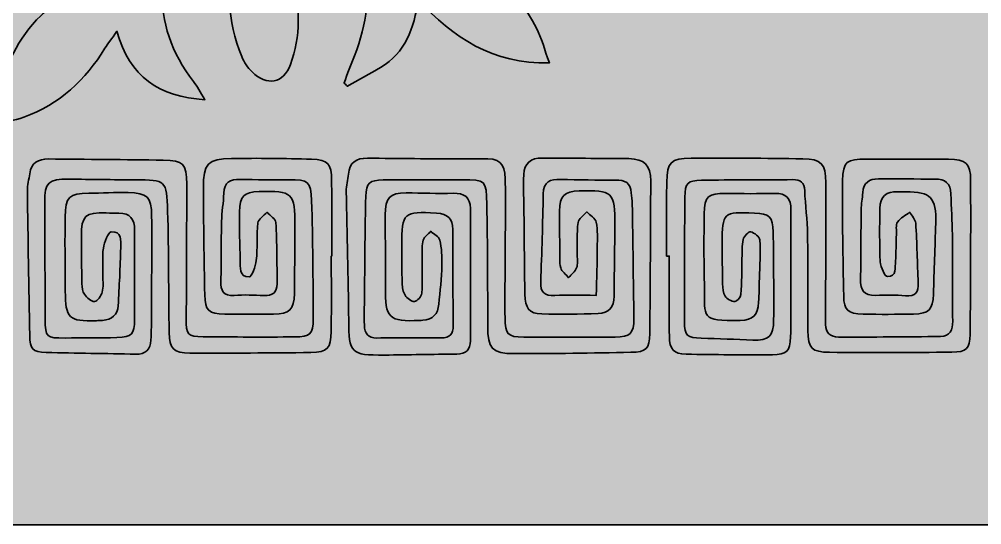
# Model space of a CAD drawing. Header units: inches. Extents: x 0.68 to 7.68, y -8.79 to -1.79.
# Drawn here: x 2.084 to 4.597, y -8.789 to -7.47 of the extents above; entities that cross this region are included whole.
import ezdxf

# ---------------------------------------------------------------- set-up
doc = ezdxf.new("R2010")
doc.units = ezdxf.units.IN
doc.header["$MEASUREMENT"] = 0
doc.layers.add('Layer 1', color=7, linetype='Continuous')

# ---------------------------------------------------------------- blocks, each defined once
blk = doc.blocks.new('block 2')
at = {"layer": 'Layer 1', "color": 250, "lineweight": 35, "true_color": 0x231f20}
for points, knots in [([(2.3078, -7.5452), (2.3152, -7.5332), (2.3241, -7.5221), (2.3391, -7.5011), (2.3725, -7.6207), (2.4484, -7.672), (2.5687, -7.6796), (2.5557, -7.6587), (2.5485, -7.6447), (2.539, -7.6324), (2.4231, -7.4835), (2.43, -7.3011), (2.5569, -7.1619), (2.5811, -7.1354), (2.6113, -7.1302), (2.6415, -7.1473), (2.6704, -7.1637), (2.683, -7.1946), (2.673, -7.228), (2.6676, -7.2464), (2.6603, -7.2641), (2.6539, -7.2822), (2.6196, -7.3786), (2.6279, -7.4735), (2.6647, -7.5669), (2.6706, -7.5817), (2.6805, -7.5961), (2.6918, -7.6073), (2.7299, -7.645), (2.7742, -7.6376), (2.7919, -7.5874), (2.8044, -7.552), (2.8125, -7.513), (2.8124, -7.4756), (2.8121, -7.3822), (2.7899, -7.2944), (2.7303, -7.2188), (2.7088, -7.1915), (2.7105, -7.1703), (2.7348, -7.1459), (2.7507, -7.1299), (2.7713, -7.1185), (2.7926, -7.103), (2.7827, -7.0952), (2.7738, -7.0875), (2.7643, -7.0807), (2.7275, -7.0546), (2.6896, -7.0299), (2.6538, -7.0025), (2.4858, -6.8742), (2.3484, -6.7183), (2.2303, -6.5432), (2.1551, -6.4316), (2.0442, -6.3728), (1.9089, -6.3636), (1.8812, -6.3617), (1.8734, -6.3706), (1.8806, -6.3978), (1.8869, -6.4214), (1.8962, -6.4444), (1.9064, -6.4666), (1.9389, -6.5377), (1.9958, -6.5865), (2.058, -6.6302), (2.0694, -6.6382), (2.08, -6.6473), (2.0993, -6.6623), (1.9852, -6.6945), (1.9282, -6.7632), (1.9165, -6.8767), (1.9304, -6.8738), (1.9351, -6.874), (1.9381, -6.8719), (2.0135, -6.8192), (2.1002, -6.8038), (2.1891, -6.7909), (2.2999, -6.7748), (2.3898, -6.8204), (2.4767, -6.877), (2.5106, -6.8991), (2.5077, -6.9344), (2.4754, -6.9583), (2.4474, -6.979), (2.4168, -6.9835), (2.3869, -6.9658), (2.3281, -6.9309), (2.2639, -6.9288), (2.1997, -6.9358), (2.1388, -6.9424), (2.077, -6.9506), (2.0271, -6.9934), (1.991, -7.0244), (1.9904, -7.0613), (2.0286, -7.0891), (2.0416, -7.0985), (2.0572, -7.1064), (2.0727, -7.1098), (2.1549, -7.1276), (2.2368, -7.1229), (2.3145, -7.0916), (2.3532, -7.0761), (2.3873, -7.0492), (2.4236, -7.0277), (2.446, -7.0144), (2.4814, -7.0203), (2.5022, -7.0415), (2.5178, -7.0574), (2.5269, -7.0771), (2.5114, -7.0966), (2.4653, -7.1548), (2.4163, -7.2118), (2.3448, -7.2388), (2.2301, -7.2821), (2.1133, -7.2899), (1.9962, -7.2451), (1.9841, -7.2405), (1.9715, -7.2371), (1.955, -7.2318), (1.9696, -7.2793), (1.9894, -7.3167), (2.0205, -7.3493), (2.0647, -7.3956), (2.1209, -7.4039), (2.1836, -7.4057), (2.1703, -7.4278), (2.156, -7.4449), (2.1401, -7.4605), (2.0802, -7.5191), (2.046, -7.5917), (2.0315, -7.6726), (2.0206, -7.7328), (2.0392, -7.7458), (2.0962, -7.7251), (2.189, -7.6914), (2.2566, -7.628), (2.3078, -7.5452)], [0, 0, 0, 0, 1, 1, 1, 2, 2, 2, 3, 3, 3, 4, 4, 4, 5, 5, 5, 6, 6, 6, 7, 7, 7, 8, 8, 8, 9, 9, 9, 10, 10, 10, 11, 11, 11, 12, 12, 12, 13, 13, 13, 14, 14, 14, 15, 15, 15, 16, 16, 16, 17, 17, 17, 18, 18, 18, 19, 19, 19, 20, 20, 20, 21, 21, 21, 22, 22, 22, 23, 23, 23, 24, 24, 24, 25, 25, 25, 26, 26, 26, 27, 27, 27, 28, 28, 28, 29, 29, 29, 30, 30, 30, 31, 31, 31, 32, 32, 32, 33, 33, 33, 34, 34, 34, 35, 35, 35, 36, 36, 36, 37, 37, 37, 38, 38, 38, 39, 39, 39, 40, 40, 40, 41, 41, 41, 42, 42, 42, 43, 43, 43, 44, 44, 44, 45, 45, 45, 45]), ([(2.9319, -7.6356), (2.9348, -7.6386), (2.9377, -7.6415), (2.9406, -7.6445), (2.9695, -7.6281), (2.9988, -7.6124), (3.0273, -7.5953), (3.0912, -7.5569), (3.1147, -7.4947), (3.1255, -7.4193), (3.2171, -7.5174), (3.3189, -7.5871), (3.4678, -7.5835), (3.4549, -7.5481), (3.4479, -7.5187), (3.4342, -7.4929), (3.3804, -7.3916), (3.3052, -7.3156), (3.191, -7.2808), (3.1206, -7.2594), (3.0529, -7.2287), (2.9849, -7.1999), (2.942, -7.1818), (2.9009, -7.1595), (2.8589, -7.1391), (2.8701, -7.1567), (2.8842, -7.1694), (2.8985, -7.1817), (2.939, -7.2167), (2.9643, -7.2595), (2.9785, -7.3121), (3.002, -7.3995), (2.9925, -7.4826), (2.9589, -7.5648), (2.9493, -7.5881), (2.9409, -7.612), (2.9319, -7.6356)], [0, 0, 0, 0, 1, 1, 1, 2, 2, 2, 3, 3, 3, 4, 4, 4, 5, 5, 5, 6, 6, 6, 7, 7, 7, 8, 8, 8, 9, 9, 9, 10, 10, 10, 11, 11, 11, 12, 12, 12, 12]), ([(2.8472, -7.8349), (2.7776, -7.8328), (2.7078, -7.8319), (2.6381, -7.8332), (2.5758, -7.8344), (2.5646, -7.8464), (2.5647, -7.9097), (2.5648, -8.0027), (2.5665, -8.0958), (2.5683, -8.1889), (2.5691, -8.2299), (2.5781, -8.2384), (2.6204, -8.2392), (2.6628, -8.24), (2.7052, -8.2392), (2.7477, -8.2389), (2.7902, -8.2385), (2.8014, -8.2281), (2.8021, -8.1855), (2.8031, -8.1266), (2.8032, -8.0677), (2.8034, -8.0089), (2.8038, -7.9226), (2.7974, -7.9165), (2.71, -7.9193), (2.6705, -7.9206), (2.6596, -7.9312), (2.6593, -7.9718), (2.659, -8.0141), (2.6589, -8.0566), (2.6609, -8.0989), (2.6618, -8.1163), (2.6567, -8.1426), (2.6843, -8.142), (2.691, -8.1419), (2.7011, -8.1148), (2.7028, -8.0993), (2.7062, -8.0668), (2.7033, -8.0335), (2.707, -8.001), (2.7082, -7.991), (2.7225, -7.9824), (2.7308, -7.9732), (2.7388, -7.9822), (2.7533, -7.9908), (2.7538, -8.0002), (2.7568, -8.0534), (2.7568, -8.1068), (2.7571, -8.1601), (2.7572, -8.1823), (2.7451, -8.1915), (2.7229, -8.1905), (2.697, -8.1894), (2.6708, -8.1883), (2.645, -8.1902), (2.6159, -8.1924), (2.6099, -8.1774), (2.6104, -8.1531), (2.6114, -8.1011), (2.6109, -8.0491), (2.6121, -7.9971), (2.6127, -7.9726), (2.6171, -7.9482), (2.6179, -7.9237), (2.6187, -7.8947), (2.6345, -7.8867), (2.6605, -7.8874), (2.7028, -7.8885), (2.7452, -7.8889), (2.7876, -7.8884), (2.8379, -7.8879), (2.8458, -7.8924), (2.8473, -7.943), (2.8502, -8.0455), (2.8512, -8.1481), (2.8514, -8.2507), (2.8514, -8.2919), (2.8442, -8.2981), (2.8027, -8.2985), (2.7233, -8.2992), (2.6439, -8.299), (2.5645, -8.298), (2.5223, -8.2976), (2.5198, -8.2938), (2.52, -8.2492), (2.5204, -8.1329), (2.5212, -8.0165), (2.5211, -7.9001), (2.5211, -7.8458), (2.5131, -7.8379), (2.4597, -7.8372), (2.3599, -7.8359), (2.26, -7.8354), (2.1602, -7.8342), (2.1332, -7.8339), (2.1153, -7.8442), (2.1113, -7.8727), (2.1092, -7.8875), (2.105, -7.9024), (2.1052, -7.9172), (2.1068, -8.043), (2.1091, -8.1687), (2.1113, -8.2944), (2.112, -8.3309), (2.1177, -8.3381), (2.1542, -8.3392), (2.2321, -8.3413), (2.3101, -8.3416), (2.388, -8.3436), (2.4143, -8.3443), (2.4261, -8.331), (2.4277, -8.3072), (2.4292, -8.284), (2.4289, -8.2607), (2.429, -8.2375), (2.4294, -8.1526), (2.4305, -8.0677), (2.4296, -7.9829), (2.4291, -7.9332), (2.4182, -7.9233), (2.3682, -7.9221), (2.334, -7.9213), (2.2997, -7.9232), (2.2655, -7.9236), (2.2139, -7.9242), (2.2045, -7.9326), (2.2038, -7.9858), (2.2029, -8.0502), (2.2036, -8.1145), (2.2041, -8.1789), (2.2045, -8.2502), (2.2134, -8.2584), (2.2853, -8.2562), (2.2908, -8.256), (2.2963, -8.2558), (2.3017, -8.2554), (2.3256, -8.2537), (2.3406, -8.2412), (2.3421, -8.2171), (2.3452, -8.1668), (2.3474, -8.1163), (2.3489, -8.0659), (2.3494, -8.0472), (2.3518, -8.0219), (2.324, -8.0248), (2.3155, -8.0257), (2.3059, -8.0514), (2.3036, -8.0668), (2.3001, -8.0909), (2.3026, -8.1159), (2.3023, -8.1406), (2.3022, -8.1542), (2.3042, -8.1686), (2.3005, -8.1814), (2.2977, -8.1913), (2.2881, -8.2058), (2.2807, -8.2063), (2.272, -8.2069), (2.2604, -8.1961), (2.2539, -8.1874), (2.2487, -8.1805), (2.2479, -8.1693), (2.2477, -8.1599), (2.2467, -8.1189), (2.2463, -8.0779), (2.2462, -8.0369), (2.2462, -7.9822), (2.2558, -7.9733), (2.3112, -7.975), (2.3221, -7.9754), (2.3331, -7.976), (2.344, -7.976), (2.3734, -7.9759), (2.3852, -7.9907), (2.385, -8.0196), (2.3843, -8.0977), (2.3853, -8.1757), (2.3849, -8.2537), (2.3847, -8.2919), (2.3786, -8.2985), (2.3389, -8.3), (2.2938, -8.3018), (2.2486, -8.301), (2.2035, -8.3014), (2.1546, -8.3019), (2.152, -8.2996), (2.1517, -8.2516), (2.1512, -8.1502), (2.1508, -8.0489), (2.1506, -7.9476), (2.1505, -7.8953), (2.1597, -7.8866), (2.2137, -7.887), (2.2712, -7.8875), (2.3287, -7.8885), (2.3862, -7.8888), (2.4669, -7.8893), (2.4689, -7.8891), (2.4714, -7.9709), (2.4745, -8.0763), (2.4735, -8.1817), (2.4753, -8.2871), (2.476, -8.3298), (2.4873, -8.3409), (2.5295, -8.341), (2.6348, -8.341), (2.7401, -8.3406), (2.8454, -8.3392), (2.8885, -8.3387), (2.8979, -8.3285), (2.8984, -8.2847), (2.8991, -8.219), (2.8986, -8.1533), (2.8986, -8.0876), (2.8989, -8.0876), (2.8993, -8.0876), (2.8996, -8.0876), (2.8996, -8.0219), (2.9, -7.9561), (2.8994, -7.8904), (2.8991, -7.8466), (2.8905, -7.8362), (2.8472, -7.8349)], [0, 0, 0, 0, 1, 1, 1, 2, 2, 2, 3, 3, 3, 4, 4, 4, 5, 5, 5, 6, 6, 6, 7, 7, 7, 8, 8, 8, 9, 9, 9, 10, 10, 10, 11, 11, 11, 12, 12, 12, 13, 13, 13, 14, 14, 14, 15, 15, 15, 16, 16, 16, 17, 17, 17, 18, 18, 18, 19, 19, 19, 20, 20, 20, 21, 21, 21, 22, 22, 22, 23, 23, 23, 24, 24, 24, 25, 25, 25, 26, 26, 26, 27, 27, 27, 28, 28, 28, 29, 29, 29, 30, 30, 30, 31, 31, 31, 32, 32, 32, 33, 33, 33, 34, 34, 34, 35, 35, 35, 36, 36, 36, 37, 37, 37, 38, 38, 38, 39, 39, 39, 40, 40, 40, 41, 41, 41, 42, 42, 42, 43, 43, 43, 44, 44, 44, 45, 45, 45, 46, 46, 46, 47, 47, 47, 48, 48, 48, 49, 49, 49, 50, 50, 50, 51, 51, 51, 52, 52, 52, 53, 53, 53, 54, 54, 54, 55, 55, 55, 56, 56, 56, 57, 57, 57, 58, 58, 58, 59, 59, 59, 60, 60, 60, 61, 61, 61, 62, 62, 62, 63, 63, 63, 64, 64, 64, 65, 65, 65, 66, 66, 66, 67, 67, 67, 68, 68, 68, 69, 69, 69, 70, 70, 70, 71, 71, 71, 72, 72, 72, 73, 73, 73, 74, 74, 74, 74]), ([(3.6751, -7.8334), (3.5998, -7.8321), (3.5245, -7.833), (3.4493, -7.8319), (3.4188, -7.8315), (3.4022, -7.8455), (3.4011, -7.8751), (3.3999, -7.9092), (3.4012, -7.9433), (3.4016, -7.9774), (3.4023, -8.0473), (3.4026, -8.1171), (3.4041, -8.1869), (3.4049, -8.2247), (3.4145, -8.2375), (3.4479, -8.2387), (3.4971, -8.2404), (3.5464, -8.239), (3.5956, -8.2373), (3.6229, -8.2363), (3.6373, -8.2218), (3.6372, -8.1924), (3.6369, -8.1309), (3.6385, -8.0693), (3.6388, -8.0078), (3.6393, -7.9203), (3.6334, -7.9148), (3.5457, -7.9177), (3.5069, -7.9189), (3.4952, -7.9301), (3.4943, -7.9704), (3.4936, -8.0046), (3.4948, -8.0388), (3.4953, -8.073), (3.4955, -8.0881), (3.4935, -8.1038), (3.4974, -8.1179), (3.5001, -8.1278), (3.511, -8.1354), (3.5182, -8.1441), (3.5254, -8.1356), (3.5351, -8.1282), (3.5389, -8.1185), (3.5427, -8.1088), (3.5406, -8.0969), (3.5408, -8.0859), (3.5412, -8.0572), (3.5394, -8.0282), (3.5428, -7.9998), (3.5439, -7.99), (3.5575, -7.9816), (3.5655, -7.9725), (3.5741, -7.9814), (3.5881, -7.989), (3.5902, -7.9992), (3.5945, -8.0203), (3.5931, -8.0428), (3.5929, -8.0646), (3.5926, -8.1052), (3.5914, -8.1457), (3.5904, -8.1901), (3.5475, -8.1901), (3.5147, -8.1889), (3.482, -8.1905), (3.4556, -8.1918), (3.4443, -8.182), (3.4453, -8.1552), (3.4481, -8.0787), (3.4506, -8.0022), (3.4518, -7.9256), (3.4523, -7.8934), (3.4703, -7.8869), (3.4971, -7.8875), (3.545, -7.8887), (3.5928, -7.89), (3.6406, -7.8893), (3.6653, -7.889), (3.6802, -7.8963), (3.6815, -7.9227), (3.682, -7.9322), (3.6841, -7.9417), (3.6842, -7.9512), (3.6858, -8.0511), (3.6874, -8.151), (3.6884, -8.2508), (3.6888, -8.2892), (3.6793, -8.2988), (3.6396, -8.2991), (3.5602, -8.2997), (3.4808, -8.2997), (3.4013, -8.299), (3.3582, -8.2985), (3.3526, -8.2926), (3.3521, -8.2477), (3.3514, -8.1903), (3.3525, -8.1327), (3.3526, -8.0752), (3.3528, -8.0123), (3.3543, -7.9493), (3.3524, -7.8864), (3.3511, -7.8431), (3.3363, -7.8322), (3.2925, -7.8335), (3.2748, -7.834), (3.257, -7.8342), (3.2392, -7.8341), (3.1571, -7.8336), (3.075, -7.8333), (2.993, -7.8322), (2.9635, -7.8318), (2.946, -7.8433), (2.9431, -7.8739), (2.9416, -7.8888), (2.9375, -7.9038), (2.9377, -7.9186), (2.9395, -8.0307), (2.9429, -8.1429), (2.944, -8.255), (2.9449, -8.3411), (2.9489, -8.3465), (3.0375, -8.3459), (3.1003, -8.3455), (3.1632, -8.3437), (3.226, -8.3435), (3.2505, -8.3434), (3.2616, -8.3315), (3.2616, -8.3085), (3.2619, -8.1935), (3.2621, -8.0785), (3.2617, -7.9635), (3.2617, -7.9344), (3.2461, -7.9231), (3.2169, -7.9239), (3.1759, -7.9252), (3.1349, -7.9227), (3.0939, -7.9229), (3.0502, -7.9231), (3.0391, -7.9353), (3.0392, -7.9802), (3.0394, -8.0432), (3.0408, -8.1062), (3.0398, -8.1691), (3.0385, -8.2485), (3.0495, -8.2601), (3.1292, -8.2555), (3.1319, -8.2554), (3.1346, -8.2552), (3.1374, -8.2551), (3.1637, -8.2535), (3.177, -8.2384), (3.1794, -8.2133), (3.1826, -8.1793), (3.1863, -8.1453), (3.1874, -8.1112), (3.1881, -8.0894), (3.1867, -8.067), (3.1818, -8.0459), (3.1797, -8.0369), (3.1664, -8.0306), (3.1582, -8.023), (3.1514, -8.0305), (3.1411, -8.037), (3.1385, -8.0458), (3.1347, -8.0585), (3.1362, -8.0728), (3.1361, -8.0864), (3.1358, -8.1192), (3.1371, -8.1521), (3.1348, -8.1848), (3.1342, -8.1928), (3.123, -8.2054), (3.1157, -8.2061), (3.1079, -8.2069), (3.0964, -8.1977), (3.0913, -8.1898), (3.0858, -8.1813), (3.0839, -8.1692), (3.0836, -8.1586), (3.0824, -8.1258), (3.0823, -8.093), (3.0825, -8.0602), (3.0831, -7.9732), (3.0871, -7.9704), (3.1732, -7.9757), (3.2021, -7.9775), (3.2159, -7.9893), (3.2159, -8.0183), (3.2159, -8.1018), (3.216, -8.1853), (3.2168, -8.2689), (3.217, -8.2912), (3.2084, -8.3015), (3.1855, -8.3012), (3.1295, -8.3007), (3.0736, -8.3006), (3.0176, -8.3014), (2.9942, -8.3017), (2.9854, -8.289), (2.985, -8.2686), (2.9844, -8.2385), (2.985, -8.2085), (2.9853, -8.1784), (2.9862, -8.0963), (2.9863, -8.0142), (2.9885, -7.9321), (2.9894, -7.8967), (2.9986, -7.8893), (3.034, -7.8891), (3.1024, -7.8885), (3.1709, -7.8887), (3.2393, -7.8887), (3.3014, -7.8887), (3.3033, -7.889), (3.3046, -7.9528), (3.3066, -8.0581), (3.3068, -8.1635), (3.3071, -8.2689), (3.3072, -8.3295), (3.317, -8.342), (3.3774, -8.3421), (3.4785, -8.3423), (3.5796, -8.3407), (3.6808, -8.3387), (3.7212, -8.3379), (3.7297, -8.3292), (3.73, -8.29), (3.7313, -8.1572), (3.7322, -8.0244), (3.7324, -7.8916), (3.7324, -7.8504), (3.7164, -7.8341), (3.6751, -7.8334)], [0, 0, 0, 0, 1, 1, 1, 2, 2, 2, 3, 3, 3, 4, 4, 4, 5, 5, 5, 6, 6, 6, 7, 7, 7, 8, 8, 8, 9, 9, 9, 10, 10, 10, 11, 11, 11, 12, 12, 12, 13, 13, 13, 14, 14, 14, 15, 15, 15, 16, 16, 16, 17, 17, 17, 18, 18, 18, 19, 19, 19, 20, 20, 20, 21, 21, 21, 22, 22, 22, 23, 23, 23, 24, 24, 24, 25, 25, 25, 26, 26, 26, 27, 27, 27, 28, 28, 28, 29, 29, 29, 30, 30, 30, 31, 31, 31, 32, 32, 32, 33, 33, 33, 34, 34, 34, 35, 35, 35, 36, 36, 36, 37, 37, 37, 38, 38, 38, 39, 39, 39, 40, 40, 40, 41, 41, 41, 42, 42, 42, 43, 43, 43, 44, 44, 44, 45, 45, 45, 46, 46, 46, 47, 47, 47, 48, 48, 48, 49, 49, 49, 50, 50, 50, 51, 51, 51, 52, 52, 52, 53, 53, 53, 54, 54, 54, 55, 55, 55, 56, 56, 56, 57, 57, 57, 58, 58, 58, 59, 59, 59, 60, 60, 60, 61, 61, 61, 62, 62, 62, 63, 63, 63, 64, 64, 64, 65, 65, 65, 66, 66, 66, 67, 67, 67, 68, 68, 68, 69, 69, 69, 70, 70, 70, 71, 71, 71, 72, 72, 72, 73, 73, 73, 74, 74, 74, 75, 75, 75, 76, 76, 76, 77, 77, 77, 77]), ([(4.5096, -7.8347), (4.4385, -7.8339), (4.3674, -7.8355), (4.2963, -7.8348), (4.2443, -7.8343), (4.234, -7.8402), (4.2335, -7.8912), (4.2326, -7.9911), (4.2341, -8.0911), (4.2362, -8.191), (4.237, -8.2295), (4.247, -8.238), (4.287, -8.239), (4.3308, -8.2401), (4.3746, -8.2399), (4.4184, -8.2388), (4.4595, -8.2379), (4.4689, -8.2278), (4.4704, -8.1871), (4.4726, -8.1255), (4.4745, -8.064), (4.4765, -8.0025), (4.4787, -7.9352), (4.4639, -7.9196), (4.3983, -7.9198), (4.3914, -7.9198), (4.3846, -7.9202), (4.3778, -7.9198), (4.3471, -7.9181), (4.331, -7.9327), (4.3307, -7.9631), (4.3302, -8.0096), (4.3293, -8.0562), (4.3317, -8.1026), (4.3325, -8.1165), (4.344, -8.1414), (4.3503, -8.1413), (4.3753, -8.141), (4.3701, -8.1172), (4.3714, -8.1007), (4.3733, -8.0775), (4.373, -8.0542), (4.3739, -8.0309), (4.3744, -8.02), (4.3717, -8.0066), (4.377, -7.9988), (4.3842, -7.9881), (4.3977, -7.9816), (4.4085, -7.9733), (4.414, -7.9828), (4.4237, -7.992), (4.4243, -8.0017), (4.4277, -8.0536), (4.4285, -8.1057), (4.4307, -8.1576), (4.4317, -8.1813), (4.4241, -8.1935), (4.3976, -8.1912), (4.3718, -8.189), (4.3456, -8.1894), (4.3197, -8.1902), (4.289, -8.1912), (4.2794, -8.1766), (4.2803, -8.1475), (4.2819, -8.0873), (4.281, -8.027), (4.2818, -7.9668), (4.282, -7.9518), (4.2851, -7.9369), (4.2862, -7.9219), (4.2882, -7.8966), (4.3027, -7.8859), (4.327, -7.8861), (4.3762, -7.8863), (4.4255, -7.8866), (4.4747, -7.8866), (4.501, -7.8866), (4.5155, -7.898), (4.5161, -7.9256), (4.5169, -7.9611), (4.5195, -7.9966), (4.5199, -8.032), (4.5207, -8.1073), (4.5205, -8.1826), (4.5208, -8.2579), (4.5209, -8.2798), (4.5138, -8.2971), (4.4893, -8.2974), (4.4003, -8.2986), (4.3113, -8.299), (4.2223, -8.299), (4.2016, -8.299), (4.189, -8.2879), (4.1887, -8.2659), (4.1884, -8.2509), (4.1887, -8.2359), (4.1888, -8.2208), (4.1892, -8.1126), (4.1905, -8.0045), (4.1898, -7.8963), (4.1895, -7.8463), (4.1784, -7.8347), (4.1296, -7.8338), (4.0324, -7.832), (3.9352, -7.8321), (3.838, -7.8325), (3.7851, -7.8327), (3.7751, -7.8426), (3.7743, -7.8947), (3.7734, -7.9589), (3.7741, -8.0232), (3.7741, -8.0875), (3.7763, -8.0875), (3.7786, -8.0875), (3.7808, -8.0875), (3.7808, -8.1573), (3.7802, -8.227), (3.7811, -8.2967), (3.7816, -8.3309), (3.7929, -8.3431), (3.8246, -8.3436), (3.8998, -8.345), (3.975, -8.3456), (4.0501, -8.3451), (4.0873, -8.3448), (4.0969, -8.3358), (4.0977, -8.2987), (4.0991, -8.2345), (4.098, -8.1702), (4.0981, -8.106), (4.0981, -8.0595), (4.0981, -8.0129), (4.0986, -7.9664), (4.0989, -7.9375), (4.0858, -7.9237), (4.0562, -7.9242), (4.0138, -7.9251), (3.9714, -7.9249), (3.929, -7.9243), (3.8827, -7.9237), (3.873, -7.9312), (3.8722, -7.9777), (3.8711, -8.0421), (3.8713, -8.1065), (3.8727, -8.1708), (3.8743, -8.2463), (3.8606, -8.2584), (3.9659, -8.2554), (4.0007, -8.2544), (4.0115, -8.2431), (4.0141, -8.2078), (4.0156, -8.1874), (4.0156, -8.1669), (4.0161, -8.1465), (4.017, -8.1127), (4.0193, -8.0789), (4.0174, -8.0453), (4.017, -8.0374), (4.003, -8.027), (3.9934, -8.0242), (3.9889, -8.0229), (3.9759, -8.036), (3.9739, -8.0443), (3.9701, -8.06), (3.9711, -8.0769), (3.9707, -8.0933), (3.9699, -8.1248), (3.9704, -8.1563), (3.968, -8.1876), (3.9675, -8.1947), (3.9572, -8.2067), (3.9518, -8.2065), (3.943, -8.2061), (3.9314, -8.1996), (3.9265, -8.1921), (3.9211, -8.1836), (3.9204, -8.1712), (3.9202, -8.1604), (3.9193, -8.1249), (3.9193, -8.0894), (3.9192, -8.0539), (3.919, -7.9742), (3.9216, -7.9718), (4.0032, -7.9753), (4.0424, -7.977), (4.0518, -7.9854), (4.0523, -8.0246), (4.0534, -8.1012), (4.0538, -8.1779), (4.0534, -8.2546), (4.0533, -8.2969), (4.0404, -8.3084), (3.9993, -8.3069), (3.9543, -8.3051), (3.9093, -8.3032), (3.8643, -8.3019), (3.8277, -8.3009), (3.8206, -8.2959), (3.8205, -8.2588), (3.8202, -8.1506), (3.8206, -8.0424), (3.8219, -7.9342), (3.8223, -7.8966), (3.8282, -7.8906), (3.8651, -7.8899), (3.9445, -7.8885), (4.0239, -7.8888), (4.1033, -7.8882), (4.1232, -7.888), (4.1334, -7.8959), (4.1344, -7.917), (4.1361, -7.9552), (4.1413, -7.9934), (4.1419, -8.0316), (4.1432, -8.1151), (4.1419, -8.1987), (4.1429, -8.2822), (4.1435, -8.3282), (4.1532, -8.3383), (4.1989, -8.3387), (4.3056, -8.3396), (4.4123, -8.3393), (4.519, -8.3385), (4.5567, -8.3381), (4.566, -8.3292), (4.5663, -8.2923), (4.5675, -8.1581), (4.5681, -8.0239), (4.5676, -7.8897), (4.5675, -7.8462), (4.5554, -7.8353), (4.5096, -7.8347)], [0, 0, 0, 0, 1, 1, 1, 2, 2, 2, 3, 3, 3, 4, 4, 4, 5, 5, 5, 6, 6, 6, 7, 7, 7, 8, 8, 8, 9, 9, 9, 10, 10, 10, 11, 11, 11, 12, 12, 12, 13, 13, 13, 14, 14, 14, 15, 15, 15, 16, 16, 16, 17, 17, 17, 18, 18, 18, 19, 19, 19, 20, 20, 20, 21, 21, 21, 22, 22, 22, 23, 23, 23, 24, 24, 24, 25, 25, 25, 26, 26, 26, 27, 27, 27, 28, 28, 28, 29, 29, 29, 30, 30, 30, 31, 31, 31, 32, 32, 32, 33, 33, 33, 34, 34, 34, 35, 35, 35, 36, 36, 36, 37, 37, 37, 38, 38, 38, 39, 39, 39, 40, 40, 40, 41, 41, 41, 42, 42, 42, 43, 43, 43, 44, 44, 44, 45, 45, 45, 46, 46, 46, 47, 47, 47, 48, 48, 48, 49, 49, 49, 50, 50, 50, 51, 51, 51, 52, 52, 52, 53, 53, 53, 54, 54, 54, 55, 55, 55, 56, 56, 56, 57, 57, 57, 58, 58, 58, 59, 59, 59, 60, 60, 60, 61, 61, 61, 62, 62, 62, 63, 63, 63, 64, 64, 64, 65, 65, 65, 66, 66, 66, 67, 67, 67, 68, 68, 68, 69, 69, 69, 70, 70, 70, 71, 71, 71, 72, 72, 72, 73, 73, 73, 74, 74, 74, 75, 75, 75, 76, 76, 76, 77, 77, 77, 77])]:
    blk.add_open_spline(points, degree=3, knots=knots, dxfattribs=at)

msp = doc.modelspace()

# ---------------------------------------------------------------- hatches: boundary and pattern name
at = {"layer": 'Layer 1', "true_color": 0x231f20}
msp.add_hatch(color=250, dxfattribs=at).paths.add_polyline_path([(7.6808, -8.7886), (0.6808, -8.7886), (0.6808, -1.7886), (7.6808, -1.7886)])

# ---------------------------------------------------------------- linework, layer by layer
at = {"layer": 'Layer 1', "color": 250, "lineweight": 35, "true_color": 0x231f20}
msp.add_lwpolyline([(7.6808, -8.7886), (0.6808, -8.7886), (0.6808, -1.7886), (7.6808, -1.7886), (7.6808, -8.7886)], dxfattribs=at)
for points, knots in [([(1.9165, -6.8767), (1.9282, -6.7632), (1.9852, -6.6945), (2.0993, -6.6623), (2.08, -6.6473), (2.0694, -6.6382), (2.058, -6.6302), (1.9958, -6.5865), (1.9389, -6.5377), (1.9064, -6.4666), (1.8962, -6.4444), (1.8869, -6.4214), (1.8806, -6.3978), (1.8734, -6.3706), (1.8812, -6.3617), (1.9089, -6.3636), (2.0442, -6.3728), (2.1551, -6.4316), (2.2303, -6.5432), (2.3484, -6.7183), (2.4858, -6.8742), (2.6538, -7.0025), (2.6896, -7.0299), (2.7275, -7.0546), (2.7643, -7.0807), (2.7738, -7.0875), (2.7827, -7.0952), (2.7926, -7.103), (2.7713, -7.1185), (2.7507, -7.1299), (2.7348, -7.1459), (2.7105, -7.1703), (2.7088, -7.1915), (2.7303, -7.2188), (2.7899, -7.2944), (2.8121, -7.3822), (2.8124, -7.4756), (2.8125, -7.513), (2.8044, -7.552), (2.7919, -7.5874), (2.7742, -7.6376), (2.7299, -7.645), (2.6918, -7.6073), (2.6805, -7.5961), (2.6706, -7.5817), (2.6647, -7.5669), (2.6279, -7.4735), (2.6196, -7.3786), (2.6539, -7.2822), (2.6603, -7.2641), (2.6676, -7.2464), (2.673, -7.228), (2.683, -7.1946), (2.6704, -7.1637), (2.6415, -7.1473), (2.6113, -7.1302), (2.5811, -7.1354), (2.5569, -7.1619), (2.43, -7.3011), (2.4231, -7.4835), (2.539, -7.6324), (2.5485, -7.6447), (2.5557, -7.6587), (2.5687, -7.6796), (2.4484, -7.672), (2.3725, -7.6207), (2.3391, -7.5011), (2.3241, -7.5221), (2.3152, -7.5332), (2.3078, -7.5452), (2.2566, -7.628), (2.189, -7.6914), (2.0962, -7.7251), (2.0392, -7.7458), (2.0206, -7.7328), (2.0315, -7.6726), (2.046, -7.5917), (2.0802, -7.5191), (2.1401, -7.4605), (2.156, -7.4449), (2.1703, -7.4278), (2.1836, -7.4057), (2.1209, -7.4039), (2.0647, -7.3956), (2.0205, -7.3493), (1.9894, -7.3167), (1.9696, -7.2793), (1.955, -7.2318), (1.9715, -7.2371), (1.9841, -7.2405), (1.9962, -7.2451), (2.1133, -7.2899), (2.2301, -7.2821), (2.3448, -7.2388), (2.4163, -7.2118), (2.4653, -7.1548), (2.5114, -7.0966), (2.5269, -7.0771), (2.5178, -7.0574), (2.5022, -7.0415), (2.4814, -7.0203), (2.446, -7.0144), (2.4236, -7.0277), (2.3873, -7.0492), (2.3532, -7.0761), (2.3145, -7.0916), (2.2368, -7.1229), (2.1549, -7.1276), (2.0727, -7.1098), (2.0572, -7.1064), (2.0416, -7.0985), (2.0286, -7.0891), (1.9904, -7.0613), (1.991, -7.0244), (2.0271, -6.9934), (2.077, -6.9506), (2.1388, -6.9424), (2.1997, -6.9358), (2.2639, -6.9288), (2.3281, -6.9309), (2.3869, -6.9658), (2.4168, -6.9835), (2.4474, -6.979), (2.4754, -6.9583), (2.5077, -6.9344), (2.5106, -6.8991), (2.4767, -6.877), (2.3898, -6.8204), (2.2999, -6.7748), (2.1891, -6.7909), (2.1002, -6.8038), (2.0135, -6.8192), (1.9381, -6.8719), (1.9351, -6.874), (1.9304, -6.8738), (1.9165, -6.8767)], [0, 0, 0, 0, 1, 1, 1, 2, 2, 2, 3, 3, 3, 4, 4, 4, 5, 5, 5, 6, 6, 6, 7, 7, 7, 8, 8, 8, 9, 9, 9, 10, 10, 10, 11, 11, 11, 12, 12, 12, 13, 13, 13, 14, 14, 14, 15, 15, 15, 16, 16, 16, 17, 17, 17, 18, 18, 18, 19, 19, 19, 20, 20, 20, 21, 21, 21, 22, 22, 22, 23, 23, 23, 24, 24, 24, 25, 25, 25, 26, 26, 26, 27, 27, 27, 28, 28, 28, 29, 29, 29, 30, 30, 30, 31, 31, 31, 32, 32, 32, 33, 33, 33, 34, 34, 34, 35, 35, 35, 36, 36, 36, 37, 37, 37, 38, 38, 38, 39, 39, 39, 40, 40, 40, 41, 41, 41, 42, 42, 42, 43, 43, 43, 44, 44, 44, 45, 45, 45, 45]), ([(3.4678, -7.5835), (3.3189, -7.5871), (3.2171, -7.5174), (3.1255, -7.4193), (3.1147, -7.4947), (3.0912, -7.5569), (3.0273, -7.5953), (2.9988, -7.6124), (2.9695, -7.6281), (2.9406, -7.6445), (2.9377, -7.6415), (2.9348, -7.6386), (2.9319, -7.6356), (2.9409, -7.612), (2.9493, -7.5881), (2.9589, -7.5648), (2.9925, -7.4826), (3.002, -7.3995), (2.9785, -7.3121), (2.9643, -7.2595), (2.939, -7.2167), (2.8985, -7.1817), (2.8842, -7.1694), (2.8701, -7.1567), (2.8589, -7.1391), (2.9009, -7.1595), (2.942, -7.1818), (2.9849, -7.1999), (3.0529, -7.2287), (3.1206, -7.2594), (3.191, -7.2808), (3.3052, -7.3156), (3.3804, -7.3916), (3.4342, -7.4929), (3.4479, -7.5187), (3.4549, -7.5481), (3.4678, -7.5835)], [0, 0, 0, 0, 1, 1, 1, 2, 2, 2, 3, 3, 3, 4, 4, 4, 5, 5, 5, 6, 6, 6, 7, 7, 7, 8, 8, 8, 9, 9, 9, 10, 10, 10, 11, 11, 11, 12, 12, 12, 12]), ([(2.8986, -8.0876), (2.8986, -8.1533), (2.8991, -8.219), (2.8984, -8.2847), (2.8979, -8.3285), (2.8885, -8.3387), (2.8454, -8.3392), (2.7401, -8.3406), (2.6348, -8.341), (2.5295, -8.341), (2.4873, -8.3409), (2.476, -8.3298), (2.4753, -8.2871), (2.4735, -8.1817), (2.4745, -8.0763), (2.4714, -7.9709), (2.4689, -7.8891), (2.4669, -7.8893), (2.3862, -7.8888), (2.3287, -7.8885), (2.2712, -7.8875), (2.2137, -7.887), (2.1597, -7.8866), (2.1505, -7.8953), (2.1506, -7.9476), (2.1508, -8.0489), (2.1512, -8.1502), (2.1517, -8.2516), (2.152, -8.2996), (2.1546, -8.3019), (2.2035, -8.3014), (2.2486, -8.301), (2.2938, -8.3018), (2.3389, -8.3), (2.3786, -8.2985), (2.3847, -8.2919), (2.3849, -8.2537), (2.3853, -8.1757), (2.3843, -8.0977), (2.385, -8.0196), (2.3852, -7.9907), (2.3734, -7.9759), (2.344, -7.976), (2.3331, -7.976), (2.3221, -7.9754), (2.3112, -7.975), (2.2558, -7.9733), (2.2462, -7.9822), (2.2462, -8.0369), (2.2463, -8.0779), (2.2467, -8.1189), (2.2477, -8.1599), (2.2479, -8.1693), (2.2487, -8.1805), (2.2539, -8.1874), (2.2604, -8.1961), (2.272, -8.2069), (2.2807, -8.2063), (2.2881, -8.2058), (2.2977, -8.1913), (2.3005, -8.1814), (2.3042, -8.1686), (2.3022, -8.1542), (2.3023, -8.1406), (2.3026, -8.1159), (2.3001, -8.0909), (2.3036, -8.0668), (2.3059, -8.0514), (2.3155, -8.0257), (2.324, -8.0248), (2.3518, -8.0219), (2.3494, -8.0472), (2.3489, -8.0659), (2.3474, -8.1163), (2.3452, -8.1668), (2.3421, -8.2171), (2.3406, -8.2412), (2.3256, -8.2537), (2.3017, -8.2554), (2.2963, -8.2558), (2.2908, -8.256), (2.2853, -8.2562), (2.2134, -8.2584), (2.2045, -8.2502), (2.2041, -8.1789), (2.2036, -8.1145), (2.2029, -8.0502), (2.2038, -7.9858), (2.2045, -7.9326), (2.2139, -7.9242), (2.2655, -7.9236), (2.2997, -7.9232), (2.334, -7.9213), (2.3682, -7.9221), (2.4182, -7.9233), (2.4291, -7.9332), (2.4296, -7.9829), (2.4305, -8.0677), (2.4294, -8.1526), (2.429, -8.2375), (2.4289, -8.2607), (2.4292, -8.284), (2.4277, -8.3072), (2.4261, -8.331), (2.4143, -8.3443), (2.388, -8.3436), (2.3101, -8.3416), (2.2321, -8.3413), (2.1542, -8.3392), (2.1177, -8.3381), (2.112, -8.3309), (2.1113, -8.2944), (2.1091, -8.1687), (2.1068, -8.043), (2.1052, -7.9172), (2.105, -7.9024), (2.1092, -7.8875), (2.1113, -7.8727), (2.1153, -7.8442), (2.1332, -7.8339), (2.1602, -7.8342), (2.26, -7.8354), (2.3599, -7.8359), (2.4597, -7.8372), (2.5131, -7.8379), (2.5211, -7.8458), (2.5211, -7.9001), (2.5212, -8.0165), (2.5204, -8.1329), (2.52, -8.2492), (2.5198, -8.2938), (2.5223, -8.2976), (2.5645, -8.298), (2.6439, -8.299), (2.7233, -8.2992), (2.8027, -8.2985), (2.8442, -8.2981), (2.8514, -8.2919), (2.8514, -8.2507), (2.8512, -8.1481), (2.8502, -8.0455), (2.8473, -7.943), (2.8458, -7.8924), (2.8379, -7.8879), (2.7876, -7.8884), (2.7452, -7.8889), (2.7028, -7.8885), (2.6605, -7.8874), (2.6345, -7.8867), (2.6187, -7.8947), (2.6179, -7.9237), (2.6171, -7.9482), (2.6127, -7.9726), (2.6121, -7.9971), (2.6109, -8.0491), (2.6114, -8.1011), (2.6104, -8.1531), (2.6099, -8.1774), (2.6159, -8.1924), (2.645, -8.1902), (2.6708, -8.1883), (2.697, -8.1894), (2.7229, -8.1905), (2.7451, -8.1915), (2.7572, -8.1823), (2.7571, -8.1601), (2.7568, -8.1068), (2.7568, -8.0534), (2.7538, -8.0002), (2.7533, -7.9908), (2.7388, -7.9822), (2.7308, -7.9732), (2.7225, -7.9824), (2.7082, -7.991), (2.707, -8.001), (2.7033, -8.0335), (2.7062, -8.0668), (2.7028, -8.0993), (2.7011, -8.1148), (2.691, -8.1419), (2.6843, -8.142), (2.6567, -8.1426), (2.6618, -8.1163), (2.6609, -8.0989), (2.6589, -8.0566), (2.659, -8.0141), (2.6593, -7.9718), (2.6596, -7.9312), (2.6705, -7.9206), (2.71, -7.9193), (2.7974, -7.9165), (2.8038, -7.9226), (2.8034, -8.0089), (2.8032, -8.0677), (2.8031, -8.1266), (2.8021, -8.1855), (2.8014, -8.2281), (2.7902, -8.2385), (2.7477, -8.2389), (2.7052, -8.2392), (2.6628, -8.24), (2.6204, -8.2392), (2.5781, -8.2384), (2.5691, -8.2299), (2.5683, -8.1889), (2.5665, -8.0958), (2.5648, -8.0027), (2.5647, -7.9097), (2.5646, -7.8464), (2.5758, -7.8344), (2.6381, -7.8332), (2.7078, -7.8319), (2.7776, -7.8328), (2.8472, -7.8349), (2.8905, -7.8362), (2.8991, -7.8466), (2.8994, -7.8904), (2.9, -7.9561), (2.8996, -8.0219), (2.8996, -8.0876), (2.8993, -8.0876), (2.8989, -8.0876), (2.8986, -8.0876)], [0, 0, 0, 0, 1, 1, 1, 2, 2, 2, 3, 3, 3, 4, 4, 4, 5, 5, 5, 6, 6, 6, 7, 7, 7, 8, 8, 8, 9, 9, 9, 10, 10, 10, 11, 11, 11, 12, 12, 12, 13, 13, 13, 14, 14, 14, 15, 15, 15, 16, 16, 16, 17, 17, 17, 18, 18, 18, 19, 19, 19, 20, 20, 20, 21, 21, 21, 22, 22, 22, 23, 23, 23, 24, 24, 24, 25, 25, 25, 26, 26, 26, 27, 27, 27, 28, 28, 28, 29, 29, 29, 30, 30, 30, 31, 31, 31, 32, 32, 32, 33, 33, 33, 34, 34, 34, 35, 35, 35, 36, 36, 36, 37, 37, 37, 38, 38, 38, 39, 39, 39, 40, 40, 40, 41, 41, 41, 42, 42, 42, 43, 43, 43, 44, 44, 44, 45, 45, 45, 46, 46, 46, 47, 47, 47, 48, 48, 48, 49, 49, 49, 50, 50, 50, 51, 51, 51, 52, 52, 52, 53, 53, 53, 54, 54, 54, 55, 55, 55, 56, 56, 56, 57, 57, 57, 58, 58, 58, 59, 59, 59, 60, 60, 60, 61, 61, 61, 62, 62, 62, 63, 63, 63, 64, 64, 64, 65, 65, 65, 66, 66, 66, 67, 67, 67, 68, 68, 68, 69, 69, 69, 70, 70, 70, 71, 71, 71, 72, 72, 72, 73, 73, 73, 74, 74, 74, 74]), ([(3.5904, -8.1901), (3.5914, -8.1457), (3.5926, -8.1052), (3.5929, -8.0646), (3.5931, -8.0428), (3.5945, -8.0203), (3.5902, -7.9992), (3.5881, -7.989), (3.5741, -7.9814), (3.5655, -7.9725), (3.5575, -7.9816), (3.5439, -7.99), (3.5428, -7.9998), (3.5394, -8.0282), (3.5412, -8.0572), (3.5408, -8.0859), (3.5406, -8.0969), (3.5427, -8.1088), (3.5389, -8.1185), (3.5351, -8.1282), (3.5254, -8.1356), (3.5182, -8.1441), (3.511, -8.1354), (3.5001, -8.1278), (3.4974, -8.1179), (3.4935, -8.1038), (3.4955, -8.0881), (3.4953, -8.073), (3.4948, -8.0388), (3.4936, -8.0046), (3.4943, -7.9704), (3.4952, -7.9301), (3.5069, -7.9189), (3.5457, -7.9177), (3.6334, -7.9148), (3.6393, -7.9203), (3.6388, -8.0078), (3.6385, -8.0693), (3.6369, -8.1309), (3.6372, -8.1924), (3.6373, -8.2218), (3.6229, -8.2363), (3.5956, -8.2373), (3.5464, -8.239), (3.4971, -8.2404), (3.4479, -8.2387), (3.4145, -8.2375), (3.4049, -8.2247), (3.4041, -8.1869), (3.4026, -8.1171), (3.4023, -8.0473), (3.4016, -7.9774), (3.4012, -7.9433), (3.3999, -7.9092), (3.4011, -7.8751), (3.4022, -7.8455), (3.4188, -7.8315), (3.4493, -7.8319), (3.5245, -7.833), (3.5998, -7.8321), (3.6751, -7.8334), (3.7164, -7.8341), (3.7324, -7.8504), (3.7324, -7.8916), (3.7322, -8.0244), (3.7313, -8.1572), (3.73, -8.29), (3.7297, -8.3292), (3.7212, -8.3379), (3.6808, -8.3387), (3.5796, -8.3407), (3.4785, -8.3423), (3.3774, -8.3421), (3.317, -8.342), (3.3072, -8.3295), (3.3071, -8.2689), (3.3068, -8.1635), (3.3066, -8.0581), (3.3046, -7.9528), (3.3033, -7.889), (3.3014, -7.8887), (3.2393, -7.8887), (3.1709, -7.8887), (3.1024, -7.8885), (3.034, -7.8891), (2.9986, -7.8893), (2.9894, -7.8967), (2.9885, -7.9321), (2.9863, -8.0142), (2.9862, -8.0963), (2.9853, -8.1784), (2.985, -8.2085), (2.9844, -8.2385), (2.985, -8.2686), (2.9854, -8.289), (2.9942, -8.3017), (3.0176, -8.3014), (3.0736, -8.3006), (3.1295, -8.3007), (3.1855, -8.3012), (3.2084, -8.3015), (3.217, -8.2912), (3.2168, -8.2689), (3.216, -8.1853), (3.2159, -8.1018), (3.2159, -8.0183), (3.2159, -7.9893), (3.2021, -7.9775), (3.1732, -7.9757), (3.0871, -7.9704), (3.0831, -7.9732), (3.0825, -8.0602), (3.0823, -8.093), (3.0824, -8.1258), (3.0836, -8.1586), (3.0839, -8.1692), (3.0858, -8.1813), (3.0913, -8.1898), (3.0964, -8.1977), (3.1079, -8.2069), (3.1157, -8.2061), (3.123, -8.2054), (3.1342, -8.1928), (3.1348, -8.1848), (3.1371, -8.1521), (3.1358, -8.1192), (3.1361, -8.0864), (3.1362, -8.0728), (3.1347, -8.0585), (3.1385, -8.0458), (3.1411, -8.037), (3.1514, -8.0305), (3.1582, -8.023), (3.1664, -8.0306), (3.1797, -8.0369), (3.1818, -8.0459), (3.1867, -8.067), (3.1881, -8.0894), (3.1874, -8.1112), (3.1863, -8.1453), (3.1826, -8.1793), (3.1794, -8.2133), (3.177, -8.2384), (3.1637, -8.2535), (3.1374, -8.2551), (3.1346, -8.2552), (3.1319, -8.2554), (3.1292, -8.2555), (3.0495, -8.2601), (3.0385, -8.2485), (3.0398, -8.1691), (3.0408, -8.1062), (3.0394, -8.0432), (3.0392, -7.9802), (3.0391, -7.9353), (3.0502, -7.9231), (3.0939, -7.9229), (3.1349, -7.9227), (3.1759, -7.9252), (3.2169, -7.9239), (3.2461, -7.9231), (3.2617, -7.9344), (3.2617, -7.9635), (3.2621, -8.0785), (3.2619, -8.1935), (3.2616, -8.3085), (3.2616, -8.3315), (3.2505, -8.3434), (3.226, -8.3435), (3.1632, -8.3437), (3.1003, -8.3455), (3.0375, -8.3459), (2.9489, -8.3465), (2.9449, -8.3411), (2.944, -8.255), (2.9429, -8.1429), (2.9395, -8.0307), (2.9377, -7.9186), (2.9375, -7.9038), (2.9416, -7.8888), (2.9431, -7.8739), (2.946, -7.8433), (2.9635, -7.8318), (2.993, -7.8322), (3.075, -7.8333), (3.1571, -7.8336), (3.2392, -7.8341), (3.257, -7.8342), (3.2748, -7.834), (3.2925, -7.8335), (3.3363, -7.8322), (3.3511, -7.8431), (3.3524, -7.8864), (3.3543, -7.9493), (3.3528, -8.0123), (3.3526, -8.0752), (3.3525, -8.1327), (3.3514, -8.1903), (3.3521, -8.2477), (3.3526, -8.2926), (3.3582, -8.2985), (3.4013, -8.299), (3.4808, -8.2997), (3.5602, -8.2997), (3.6396, -8.2991), (3.6793, -8.2988), (3.6888, -8.2892), (3.6884, -8.2508), (3.6874, -8.151), (3.6858, -8.0511), (3.6842, -7.9512), (3.6841, -7.9417), (3.682, -7.9322), (3.6815, -7.9227), (3.6802, -7.8963), (3.6653, -7.889), (3.6406, -7.8893), (3.5928, -7.89), (3.545, -7.8887), (3.4971, -7.8875), (3.4703, -7.8869), (3.4523, -7.8934), (3.4518, -7.9256), (3.4506, -8.0022), (3.4481, -8.0787), (3.4453, -8.1552), (3.4443, -8.182), (3.4556, -8.1918), (3.482, -8.1905), (3.5147, -8.1889), (3.5475, -8.1901), (3.5904, -8.1901)], [0, 0, 0, 0, 1, 1, 1, 2, 2, 2, 3, 3, 3, 4, 4, 4, 5, 5, 5, 6, 6, 6, 7, 7, 7, 8, 8, 8, 9, 9, 9, 10, 10, 10, 11, 11, 11, 12, 12, 12, 13, 13, 13, 14, 14, 14, 15, 15, 15, 16, 16, 16, 17, 17, 17, 18, 18, 18, 19, 19, 19, 20, 20, 20, 21, 21, 21, 22, 22, 22, 23, 23, 23, 24, 24, 24, 25, 25, 25, 26, 26, 26, 27, 27, 27, 28, 28, 28, 29, 29, 29, 30, 30, 30, 31, 31, 31, 32, 32, 32, 33, 33, 33, 34, 34, 34, 35, 35, 35, 36, 36, 36, 37, 37, 37, 38, 38, 38, 39, 39, 39, 40, 40, 40, 41, 41, 41, 42, 42, 42, 43, 43, 43, 44, 44, 44, 45, 45, 45, 46, 46, 46, 47, 47, 47, 48, 48, 48, 49, 49, 49, 50, 50, 50, 51, 51, 51, 52, 52, 52, 53, 53, 53, 54, 54, 54, 55, 55, 55, 56, 56, 56, 57, 57, 57, 58, 58, 58, 59, 59, 59, 60, 60, 60, 61, 61, 61, 62, 62, 62, 63, 63, 63, 64, 64, 64, 65, 65, 65, 66, 66, 66, 67, 67, 67, 68, 68, 68, 69, 69, 69, 70, 70, 70, 71, 71, 71, 72, 72, 72, 73, 73, 73, 74, 74, 74, 75, 75, 75, 76, 76, 76, 77, 77, 77, 77]), ([(3.7741, -8.0875), (3.7741, -8.0232), (3.7734, -7.9589), (3.7743, -7.8947), (3.7751, -7.8426), (3.7851, -7.8327), (3.838, -7.8325), (3.9352, -7.8321), (4.0324, -7.832), (4.1296, -7.8338), (4.1784, -7.8347), (4.1895, -7.8463), (4.1898, -7.8963), (4.1905, -8.0045), (4.1892, -8.1126), (4.1888, -8.2208), (4.1887, -8.2359), (4.1884, -8.2509), (4.1887, -8.2659), (4.189, -8.2879), (4.2016, -8.299), (4.2223, -8.299), (4.3113, -8.299), (4.4003, -8.2986), (4.4893, -8.2974), (4.5138, -8.2971), (4.5209, -8.2798), (4.5208, -8.2579), (4.5205, -8.1826), (4.5207, -8.1073), (4.5199, -8.032), (4.5195, -7.9966), (4.5169, -7.9611), (4.5161, -7.9256), (4.5155, -7.898), (4.501, -7.8866), (4.4747, -7.8866), (4.4255, -7.8866), (4.3762, -7.8863), (4.327, -7.8861), (4.3027, -7.8859), (4.2882, -7.8966), (4.2862, -7.9219), (4.2851, -7.9369), (4.282, -7.9518), (4.2818, -7.9668), (4.281, -8.027), (4.2819, -8.0873), (4.2803, -8.1475), (4.2794, -8.1766), (4.289, -8.1912), (4.3197, -8.1902), (4.3456, -8.1894), (4.3718, -8.189), (4.3976, -8.1912), (4.4241, -8.1935), (4.4317, -8.1813), (4.4307, -8.1576), (4.4285, -8.1057), (4.4277, -8.0536), (4.4243, -8.0017), (4.4237, -7.992), (4.414, -7.9828), (4.4085, -7.9733), (4.3977, -7.9816), (4.3842, -7.9881), (4.377, -7.9988), (4.3717, -8.0066), (4.3744, -8.02), (4.3739, -8.0309), (4.373, -8.0542), (4.3733, -8.0775), (4.3714, -8.1007), (4.3701, -8.1172), (4.3753, -8.141), (4.3503, -8.1413), (4.344, -8.1414), (4.3325, -8.1165), (4.3317, -8.1026), (4.3293, -8.0562), (4.3302, -8.0096), (4.3307, -7.9631), (4.331, -7.9327), (4.3471, -7.9181), (4.3778, -7.9198), (4.3846, -7.9202), (4.3914, -7.9198), (4.3983, -7.9198), (4.4639, -7.9196), (4.4787, -7.9352), (4.4765, -8.0025), (4.4745, -8.064), (4.4726, -8.1255), (4.4704, -8.1871), (4.4689, -8.2278), (4.4595, -8.2379), (4.4184, -8.2388), (4.3746, -8.2399), (4.3308, -8.2401), (4.287, -8.239), (4.247, -8.238), (4.237, -8.2295), (4.2362, -8.191), (4.2341, -8.0911), (4.2326, -7.9911), (4.2335, -7.8912), (4.234, -7.8402), (4.2443, -7.8343), (4.2963, -7.8348), (4.3674, -7.8355), (4.4385, -7.8339), (4.5096, -7.8347), (4.5554, -7.8353), (4.5675, -7.8462), (4.5676, -7.8897), (4.5681, -8.0239), (4.5675, -8.1581), (4.5663, -8.2923), (4.566, -8.3292), (4.5567, -8.3381), (4.519, -8.3385), (4.4123, -8.3393), (4.3056, -8.3396), (4.1989, -8.3387), (4.1532, -8.3383), (4.1435, -8.3282), (4.1429, -8.2822), (4.1419, -8.1987), (4.1432, -8.1151), (4.1419, -8.0316), (4.1413, -7.9934), (4.1361, -7.9552), (4.1344, -7.917), (4.1334, -7.8959), (4.1232, -7.888), (4.1033, -7.8882), (4.0239, -7.8888), (3.9445, -7.8885), (3.8651, -7.8899), (3.8282, -7.8906), (3.8223, -7.8966), (3.8219, -7.9342), (3.8206, -8.0424), (3.8202, -8.1506), (3.8205, -8.2588), (3.8206, -8.2959), (3.8277, -8.3009), (3.8643, -8.3019), (3.9093, -8.3032), (3.9543, -8.3051), (3.9993, -8.3069), (4.0404, -8.3084), (4.0533, -8.2969), (4.0534, -8.2546), (4.0538, -8.1779), (4.0534, -8.1012), (4.0523, -8.0246), (4.0518, -7.9854), (4.0424, -7.977), (4.0032, -7.9753), (3.9216, -7.9718), (3.919, -7.9742), (3.9192, -8.0539), (3.9193, -8.0894), (3.9193, -8.1249), (3.9202, -8.1604), (3.9204, -8.1712), (3.9211, -8.1836), (3.9265, -8.1921), (3.9314, -8.1996), (3.943, -8.2061), (3.9518, -8.2065), (3.9572, -8.2067), (3.9675, -8.1947), (3.968, -8.1876), (3.9704, -8.1563), (3.9699, -8.1248), (3.9707, -8.0933), (3.9711, -8.0769), (3.9701, -8.06), (3.9739, -8.0443), (3.9759, -8.036), (3.9889, -8.0229), (3.9934, -8.0242), (4.003, -8.027), (4.017, -8.0374), (4.0174, -8.0453), (4.0193, -8.0789), (4.017, -8.1127), (4.0161, -8.1465), (4.0156, -8.1669), (4.0156, -8.1874), (4.0141, -8.2078), (4.0115, -8.2431), (4.0007, -8.2544), (3.9659, -8.2554), (3.8606, -8.2584), (3.8743, -8.2463), (3.8727, -8.1708), (3.8713, -8.1065), (3.8711, -8.0421), (3.8722, -7.9777), (3.873, -7.9312), (3.8827, -7.9237), (3.929, -7.9243), (3.9714, -7.9249), (4.0138, -7.9251), (4.0562, -7.9242), (4.0858, -7.9237), (4.0989, -7.9375), (4.0986, -7.9664), (4.0981, -8.0129), (4.0981, -8.0595), (4.0981, -8.106), (4.098, -8.1702), (4.0991, -8.2345), (4.0977, -8.2987), (4.0969, -8.3358), (4.0873, -8.3448), (4.0501, -8.3451), (3.975, -8.3456), (3.8998, -8.345), (3.8246, -8.3436), (3.7929, -8.3431), (3.7816, -8.3309), (3.7811, -8.2967), (3.7802, -8.227), (3.7808, -8.1573), (3.7808, -8.0875), (3.7786, -8.0875), (3.7763, -8.0875), (3.7741, -8.0875)], [0, 0, 0, 0, 1, 1, 1, 2, 2, 2, 3, 3, 3, 4, 4, 4, 5, 5, 5, 6, 6, 6, 7, 7, 7, 8, 8, 8, 9, 9, 9, 10, 10, 10, 11, 11, 11, 12, 12, 12, 13, 13, 13, 14, 14, 14, 15, 15, 15, 16, 16, 16, 17, 17, 17, 18, 18, 18, 19, 19, 19, 20, 20, 20, 21, 21, 21, 22, 22, 22, 23, 23, 23, 24, 24, 24, 25, 25, 25, 26, 26, 26, 27, 27, 27, 28, 28, 28, 29, 29, 29, 30, 30, 30, 31, 31, 31, 32, 32, 32, 33, 33, 33, 34, 34, 34, 35, 35, 35, 36, 36, 36, 37, 37, 37, 38, 38, 38, 39, 39, 39, 40, 40, 40, 41, 41, 41, 42, 42, 42, 43, 43, 43, 44, 44, 44, 45, 45, 45, 46, 46, 46, 47, 47, 47, 48, 48, 48, 49, 49, 49, 50, 50, 50, 51, 51, 51, 52, 52, 52, 53, 53, 53, 54, 54, 54, 55, 55, 55, 56, 56, 56, 57, 57, 57, 58, 58, 58, 59, 59, 59, 60, 60, 60, 61, 61, 61, 62, 62, 62, 63, 63, 63, 64, 64, 64, 65, 65, 65, 66, 66, 66, 67, 67, 67, 68, 68, 68, 69, 69, 69, 70, 70, 70, 71, 71, 71, 72, 72, 72, 73, 73, 73, 74, 74, 74, 75, 75, 75, 76, 76, 76, 77, 77, 77, 77])]:
    msp.add_open_spline(points, degree=3, knots=knots, dxfattribs=at)

# ---------------------------------------------------------------- block references
at = {"layer": 'Layer 1'}
msp.add_blockref('block 2', (0, 0), dxfattribs=at)

doc.saveas('drawing.dxf')
